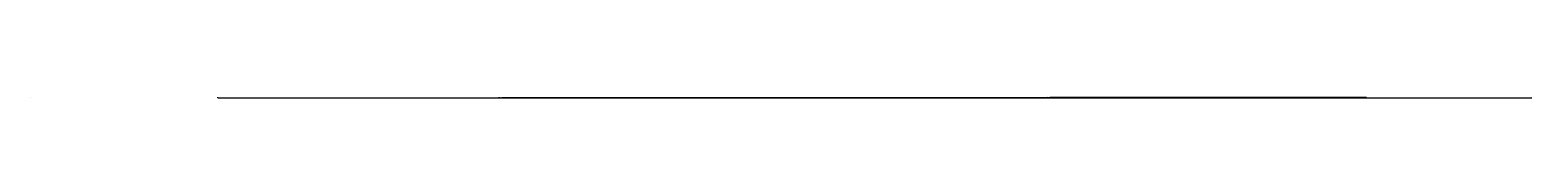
# Model space of a CAD drawing. Header units: metres. Extents: x -1 to 72750024, y 3999 to 4800.
# Drawn here: x 21150003 to 21550024, y 4499 to 4700 of the extents above; entities that cross this region are included whole.
import ezdxf

# ---------------------------------------------------------------- set-up
doc = ezdxf.new("R2010")
doc.units = ezdxf.units.M

msp = doc.modelspace()

# ---------------------------------------------------------------- linework, layer by layer
at = {"color": 7}
for p, q in [((21150003.013, 4700), (21150024.105, 4700)), ((21150003.013, 4700), (21150003.013, 4681.921)), ((21150024.105, 4681.921), (21150003.013, 4681.921)), ((21150006.026, 4693.974), (21150021.092, 4693.974)), ((21150024.105, 4700), (21150024.105, 4681.921)), ((21200000, 4700), (21199998.795, 4700)), ((21200000, 4660), (21199998.795, 4660)), ((21200000, 4620), (21199998.795, 4620)), ((21200000, 4580), (21199998.795, 4580)), ((21200000, 4540), (21199998.795, 4540)), ((21200000, 4500), (21199998.795, 4500)), ((21200000, 4692), (21199999.247, 4692)), ((21200000, 4684), (21199999.247, 4684)), ((21200000, 4676), (21199999.247, 4676)), ((21200000, 4668), (21199999.247, 4668)), ((21200000, 4652), (21199999.247, 4652)), ((21200000, 4644), (21199999.247, 4644)), ((21200000, 4636), (21199999.247, 4636)), ((21200000, 4628), (21199999.247, 4628)), ((21200000, 4612), (21199999.247, 4612)), ((21200000, 4604), (21199999.247, 4604)), ((21200000, 4596), (21199999.247, 4596)), ((21200000, 4588), (21199999.247, 4588)), ((21200000, 4572), (21199999.247, 4572)), ((21200000, 4564), (21199999.247, 4564)), ((21200000, 4556), (21199999.247, 4556)), ((21200000, 4548), (21199999.247, 4548)), ((21200000, 4532), (21199999.247, 4532)), ((21200000, 4524), (21199999.247, 4524)), ((21200000, 4516), (21199999.247, 4516)), ((21200000, 4508), (21199999.247, 4508)), ((21200000, 4500), (21200000, 4700)), ((21200000, 4500), (21550000, 4500)), ((21200000, 4500), (21200000, 4498.795)), ((21210000.001, 4500), (21210000.001, 4499.247)), ((21220000.002, 4500), (21220000.002, 4499.247)), ((21230000.003, 4500), (21230000.003, 4499.247)), ((21240000.003, 4500), (21240000.003, 4499.247)), ((21250000.001, 4500), (21250000.001, 4498.795)), ((21259999.998, 4500), (21259999.998, 4499.247)), ((21269999.996, 4500), (21269999.996, 4499.247)), ((21279999.993, 4500), (21279999.993, 4499.247)), ((21289999.991, 4500), (21289999.991, 4499.247)), ((21300000.002, 4500), (21300000.002, 4498.795)), ((21310000.006, 4500), (21310000.006, 4499.247)), ((21320000.01, 4500), (21320000.01, 4499.247)), ((21330000.015, 4500), (21330000.015, 4499.247)), ((21340000.019, 4500), (21340000.019, 4499.247)), ((21349999.996, 4500), (21349999.996, 4498.795)), ((21360000, 4500), (21360000, 4499.247)), ((21370000.005, 4500), (21370000.005, 4499.247)), ((21380000.009, 4500), (21380000.009, 4499.247)), ((21390000.013, 4500), (21390000.013, 4499.247)), ((21400000.004, 4500), (21400000.004, 4498.795)), ((21410000.008, 4500), (21410000.008, 4499.247)), ((21420000.012, 4500), (21420000.012, 4499.247)), ((21430000.003, 4500), (21430000.003, 4499.247)), ((21439999.994, 4500), (21439999.994, 4499.247)), ((21450000.012, 4500), (21450000.012, 4498.795)), ((21460000.002, 4500), (21460000.002, 4499.247)), ((21469999.993, 4500), (21469999.993, 4499.247)), ((21479999.984, 4500), (21479999.984, 4499.247)), ((21489999.975, 4500), (21489999.975, 4499.247)), ((21499999.992, 4500), (21499999.992, 4498.795)), ((21509999.983, 4500), (21509999.983, 4499.247)), ((21519999.974, 4500), (21519999.974, 4499.247)), ((21529999.964, 4500), (21529999.964, 4499.247)), ((21539999.955, 4500), (21539999.955, 4499.247)), ((21550000, 4500), (21550000, 4498.795)), ((21550003.013, 4700), (21550024.105, 4700)), ((21550003.013, 4700), (21550003.013, 4681.921)), ((21550024.105, 4681.921), (21550003.013, 4681.921)), ((21550006.026, 4693.974), (21550021.092, 4693.974)), ((21550024.105, 4700), (21550024.105, 4681.921))]:
    msp.add_line(p, q, dxfattribs=at)
at = {"color": 4}
for p, q in [((21150006.026, 4689.454), (21150021.092, 4689.454)), ((21229201.131, 4514.425), (21229509.1, 4513.094)), ((21229509.1, 4513.094), (21230951.689, 4514.346)), ((21230951.689, 4514.346), (21232692.199, 4516.226)), ((21232692.199, 4516.226), (21232824.18, 4516.323)), ((21232824.18, 4516.323), (21233494.02, 4516.877)), ((21233494.02, 4516.877), (21234582.238, 4518.695)), ((21234582.238, 4518.695), (21234756.441, 4518.535)), ((21234756.441, 4518.535), (21234826.141, 4518.616)), ((21234826.141, 4518.616), (21234997.488, 4519.532)), ((21234997.488, 4519.532), (21235604.078, 4519.521)), ((21235604.078, 4519.521), (21236065.82, 4519.201)), ((21236065.82, 4519.201), (21237440.289, 4522.155)), ((21237440.289, 4522.155), (21237464.82, 4521.112)), ((21237464.82, 4521.112), (21237466.059, 4521.609)), ((21237466.059, 4521.609), (21237862.379, 4522.13)), ((21237862.379, 4522.13), (21238095.762, 4522.083)), ((21238095.762, 4522.083), (21238341.199, 4522.488)), ((21238341.199, 4522.488), (21238371.891, 4522.587)), ((21238371.891, 4522.587), (21238587.5, 4522.82)), ((21238587.5, 4522.82), (21238855.73, 4523.391)), ((21238855.73, 4523.391), (21239117.539, 4523.477)), ((21239117.539, 4523.477), (21239144.41, 4523.723)), ((21239144.41, 4523.723), (21239614.148, 4523.805)), ((21239614.148, 4523.805), (21239912.66, 4523.768)), ((21239912.66, 4523.768), (21240109.91, 4524.419)), ((21240109.91, 4524.419), (21240242.121, 4524.379)), ((21240242.121, 4524.379), (21240279.301, 4524.585)), ((21240279.301, 4524.585), (21240309.891, 4524.444)), ((21240309.891, 4524.444), (21240316.461, 4524.482)), ((21240316.461, 4524.482), (21240405.199, 4524.213)), ((21240405.199, 4524.213), (21240483.77, 4524.53)), ((21240483.77, 4524.53), (21240587.59, 4526.665)), ((21240587.59, 4526.665), (21240829.469, 4524.956)), ((21240829.469, 4524.956), (21241718.281, 4525.921)), ((21241718.281, 4525.921), (21241924.941, 4526.132)), ((21241924.941, 4526.132), (21241932.469, 4526.479)), ((21241932.469, 4526.479), (21243415.98, 4527.36)), ((21243415.98, 4527.36), (21243567.93, 4527.758)), ((21243567.93, 4527.758), (21243612.57, 4527.875)), ((21243612.57, 4527.875), (21243658.801, 4527.806)), ((21243658.801, 4527.806), (21243771.59, 4527.881)), ((21243771.59, 4527.881), (21243814.539, 4528.054)), ((21243814.539, 4528.054), (21243859.469, 4527.869)), ((21243859.469, 4527.869), (21243891.379, 4527.945)), ((21243891.379, 4527.945), (21243926.262, 4528.213)), ((21243926.262, 4528.213), (21243998.141, 4528.009)), ((21243998.141, 4528.009), (21244140.398, 4528.468)), ((21244140.398, 4528.468), (21244296.98, 4528.6)), ((21244296.98, 4528.6), (21244597.629, 4528.236)), ((21244597.629, 4528.236), (21245303.961, 4529.771)), ((21245303.961, 4529.771), (21247096.359, 4531.967)), ((21247096.359, 4531.967), (21247110.52, 4531.468)), ((21247110.52, 4531.468), (21247745.02, 4530.096)), ((21247745.02, 4530.096), (21248449.52, 4533.003)), ((21248449.52, 4533.003), (21250543.09, 4535.333)), ((21250543.09, 4535.333), (21250691.641, 4534.577)), ((21250691.641, 4534.577), (21250825.539, 4534.608)), ((21250825.539, 4534.608), (21251187.289, 4535.243)), ((21251187.289, 4535.243), (21251576.789, 4535.615)), ((21251576.789, 4535.615), (21251672.75, 4535.65)), ((21251672.75, 4535.65), (21252000.809, 4535.983)), ((21252000.809, 4535.983), (21252012.82, 4536.239)), ((21252012.82, 4536.239), (21252411.371, 4536.339)), ((21252411.371, 4536.339), (21252556.621, 4536.674)), ((21252556.621, 4536.674), (21252670.82, 4537.376)), ((21252670.82, 4537.376), (21252733.391, 4537.005)), ((21252733.391, 4537.005), (21252839.078, 4536.897)), ((21252839.078, 4536.897), (21253212.75, 4537.115)), ((21253212.75, 4537.115), (21253702.551, 4537.797)), ((21253702.551, 4537.797), (21253707.891, 4537.789)), ((21253707.891, 4537.789), (21254303.121, 4536.845)), ((21254303.121, 4536.845), (21254311.738, 4538.467)), ((21254311.738, 4538.467), (21254476.672, 4538.532)), ((21254476.672, 4538.532), (21254491.699, 4538.503)), ((21254491.699, 4538.503), (21254553.75, 4538.595)), ((21254553.75, 4538.595), (21254596.672, 4538.167)), ((21254596.672, 4538.167), (21254641.211, 4538.61)), ((21254641.211, 4538.61), (21254726.891, 4538.482)), ((21254726.891, 4538.482), (21254738.34, 4537.946)), ((21254738.34, 4537.946), (21254803.691, 4538.508)), ((21254803.691, 4538.508), (21254885.73, 4538.826)), ((21254885.73, 4538.826), (21255400.391, 4539.215)), ((21255400.391, 4539.215), (21256301.379, 4540.108)), ((21256301.379, 4540.108), (21256369.789, 4540.408)), ((21256369.789, 4540.408), (21256671.449, 4540.569)), ((21256671.449, 4540.569), (21256851.879, 4540.299)), ((21256851.879, 4540.299), (21257111.461, 4540.574)), ((21257111.461, 4540.574), (21257501.68, 4541.617)), ((21257501.68, 4541.617), (21257766.461, 4541.269)), ((21257766.461, 4541.269), (21257807.172, 4541.26)), ((21257807.172, 4541.26), (21258283.461, 4543.542)), ((21258283.461, 4543.542), (21258299.789, 4540.027)), ((21258299.789, 4540.027), (21258369.539, 4542.047)), ((21258369.539, 4542.047), (21258936.48, 4541.898)), ((21258936.48, 4541.898), (21259188.16, 4541.137)), ((21259188.16, 4541.137), (21259339.84, 4543.853)), ((21259339.84, 4543.853), (21259453.012, 4544.173)), ((21259453.012, 4544.173), (21259630.309, 4542.518)), ((21259630.309, 4542.518), (21259662.801, 4543.162)), ((21259662.801, 4543.162), (21259734.398, 4542.652)), ((21259734.398, 4542.652), (21260217.988, 4543.804)), ((21260217.988, 4543.804), (21260228.359, 4540.734)), ((21260228.359, 4540.734), (21260432.43, 4543.402)), ((21260432.43, 4543.402), (21260462.59, 4543.702)), ((21260462.59, 4543.702), (21260537.379, 4543.797)), ((21260537.379, 4543.797), (21260670.84, 4543.775)), ((21260670.84, 4543.775), (21261037.121, 4544.89)), ((21261037.121, 4544.89), (21261283.621, 4543.945)), ((21261283.621, 4543.945), (21264188.711, 4546.885)), ((21264188.711, 4546.885), (21264609.961, 4547.161)), ((21264609.961, 4547.161), (21264743.449, 4547.132)), ((21264743.449, 4547.132), (21265054.891, 4545.357)), ((21265054.891, 4545.357), (21265417.559, 4547.971)), ((21265417.559, 4547.971), (21265672.461, 4548.639)), ((21265672.461, 4548.639), (21266167.883, 4549.199)), ((21266167.883, 4549.199), (21266197.109, 4548.461)), ((21266197.109, 4548.461), (21266483.18, 4548.849)), ((21266483.18, 4548.849), (21266506.477, 4549.058)), ((21266506.477, 4549.058), (21267156.492, 4547.325)), ((21267156.492, 4547.325), (21267743.359, 4549.343)), ((21267743.359, 4549.343), (21267809.656, 4550.362)), ((21267809.656, 4550.362), (21268066.508, 4551.277)), ((21268066.508, 4551.277), (21268242.648, 4550.514)), ((21268242.648, 4550.514), (21268323.18, 4550.28)), ((21268323.18, 4550.28), (21269593.5, 4551.342)), ((21269593.5, 4551.342), (21269631.789, 4551.593)), ((21269631.789, 4551.593), (21269879.023, 4551.572)), ((21269879.023, 4551.572), (21270290.883, 4552.885)), ((21270290.883, 4552.885), (21271909.727, 4553.89)), ((21271909.727, 4553.89), (21271980.383, 4553.41)), ((21271980.383, 4553.41), (21273010.906, 4554.176)), ((21273010.906, 4554.176), (21273623.82, 4554.469)), ((21273623.82, 4554.469), (21274728.609, 4555.546)), ((21274728.609, 4555.546), (21274748.727, 4556.031)), ((21274748.727, 4556.031), (21275071.656, 4555.777)), ((21275071.656, 4555.777), (21275171.188, 4555.779)), ((21275171.188, 4555.779), (21275302.594, 4553.396)), ((21275302.594, 4553.396), (21275655.07, 4555.969)), ((21275655.07, 4555.969), (21276399.188, 4555.346)), ((21276399.188, 4555.346), (21276581.773, 4556.971)), ((21276581.773, 4556.971), (21276711.109, 4556.928)), ((21276711.109, 4556.928), (21276836.727, 4557.491)), ((21276836.727, 4557.491), (21277489.477, 4557.885)), ((21277489.477, 4557.885), (21277535, 4555.76)), ((21277535, 4555.76), (21278284.961, 4558.831)), ((21278284.961, 4558.831), (21278386.133, 4558.36)), ((21278386.133, 4558.36), (21278475.633, 4559.625)), ((21278475.633, 4559.625), (21278519.172, 4554.973)), ((21278519.172, 4554.973), (21278919.211, 4559.392)), ((21278919.211, 4559.392), (21279215.859, 4558.938)), ((21279215.859, 4558.938), (21279363.68, 4559.011)), ((21279363.68, 4559.011), (21279469.797, 4559.193)), ((21279469.797, 4559.193), (21279574.93, 4559.523)), ((21279574.93, 4559.523), (21279901.828, 4559.288)), ((21279901.828, 4559.288), (21280018.539, 4557.498)), ((21280018.539, 4557.498), (21280418.039, 4562.188)), ((21280418.039, 4562.188), (21280422.648, 4559.994)), ((21280422.648, 4559.994), (21281395.133, 4560.609)), ((21281395.133, 4560.609), (21281595.172, 4560.81)), ((21281595.172, 4560.81), (21282017.594, 4562.57)), ((21282017.594, 4562.57), (21282301.672, 4561.407)), ((21282301.672, 4561.407), (21282746.594, 4560.179)), ((21282746.594, 4560.179), (21282787.203, 4561.475)), ((21282787.203, 4561.475), (21283004.148, 4562.752)), ((21283004.148, 4562.752), (21283150.406, 4562.344)), ((21283150.406, 4562.344), (21283332.063, 4562.769)), ((21283332.063, 4562.769), (21283716.844, 4562.632)), ((21283716.844, 4562.632), (21283806.797, 4562.508)), ((21283806.797, 4562.508), (21284005.797, 4562.527)), ((21284005.797, 4562.527), (21284117.188, 4562.72)), ((21284117.188, 4562.72), (21284258.047, 4562.882)), ((21284258.047, 4562.882), (21284722.711, 4563.457)), ((21284722.711, 4563.457), (21284908.227, 4563.496)), ((21284908.227, 4563.496), (21285357.719, 4563.92)), ((21285357.719, 4563.92), (21285544.344, 4563.656)), ((21285544.344, 4563.656), (21285674.977, 4564.667)), ((21285674.977, 4564.667), (21285748.25, 4564.494)), ((21285748.25, 4564.494), (21286004.898, 4564.326)), ((21286004.898, 4564.326), (21286052.602, 4564.118)), ((21286052.602, 4564.118), (21286227.172, 4564.539)), ((21286227.172, 4564.539), (21286542.672, 4564.343)), ((21286542.672, 4564.343), (21286619.141, 4564.666)), ((21286619.141, 4564.666), (21286620.703, 4564.043)), ((21286620.703, 4564.043), (21287043.156, 4565.449)), ((21287043.156, 4565.449), (21287171.477, 4564.847)), ((21287171.477, 4564.847), (21288140.344, 4566.086)), ((21288140.344, 4566.086), (21288273.047, 4565.899)), ((21288273.047, 4565.899), (21288555.344, 4565.766)), ((21288555.344, 4565.766), (21289248.82, 4567.842)), ((21289248.82, 4567.842), (21290313.578, 4566.899)), ((21290313.578, 4566.899), (21290493.727, 4567.204)), ((21290493.727, 4567.204), (21290781.203, 4569.686)), ((21290781.203, 4569.686), (21291104.852, 4569.185)), ((21291104.852, 4569.185), (21291367.438, 4568.847)), ((21291367.438, 4568.847), (21291426.852, 4568.316)), ((21291426.852, 4568.316), (21291737.563, 4569.109)), ((21291737.563, 4569.109), (21291751.508, 4568.604)), ((21291751.508, 4568.604), (21292183.773, 4569.07)), ((21292183.773, 4569.07), (21292256.594, 4569.007)), ((21292256.594, 4569.007), (21292537.648, 4569.103)), ((21292537.648, 4569.103), (21292774.797, 4569.865)), ((21292774.797, 4569.865), (21293043.578, 4568.898)), ((21293043.578, 4568.898), (21293106.547, 4569.485)), ((21293106.547, 4569.485), (21293164.492, 4569.549)), ((21293164.492, 4569.549), (21293242.938, 4569.604)), ((21293242.938, 4569.604), (21293276.844, 4568.734)), ((21293276.844, 4568.734), (21294238.602, 4570.66)), ((21294238.602, 4570.66), (21294396.383, 4571.342)), ((21294396.383, 4571.342), (21294783.547, 4570.838)), ((21294783.547, 4570.838), (21294891.227, 4570.617)), ((21294891.227, 4570.617), (21295172.25, 4571.064)), ((21295172.25, 4571.064), (21295335.273, 4571.322)), ((21295335.273, 4571.322), (21295337.883, 4570.941)), ((21295337.883, 4570.941), (21295694.211, 4572.094)), ((21295694.211, 4572.094), (21295931.383, 4571.157)), ((21295931.383, 4571.157), (21296093.227, 4572.13)), ((21296093.227, 4572.13), (21296545.867, 4572.33)), ((21296545.867, 4572.33), (21296847.617, 4571.949)), ((21296847.617, 4571.949), (21296954.977, 4572.03)), ((21296954.977, 4572.03), (21296968.023, 4572.202)), ((21296968.023, 4572.202), (21297220.602, 4572.715)), ((21297220.602, 4572.715), (21297333.047, 4572.692)), ((21297333.047, 4572.692), (21297352.078, 4573.621)), ((21297352.078, 4573.621), (21297513.344, 4572.744)), ((21297513.344, 4572.744), (21297602.906, 4572.878)), ((21297602.906, 4572.878), (21297679.461, 4572.866)), ((21297679.461, 4572.866), (21297882.617, 4574.387)), ((21297882.617, 4574.387), (21297925.68, 4574.568)), ((21297925.68, 4574.568), (21298105.711, 4573.085)), ((21298105.711, 4573.085), (21298277.219, 4573.614)), ((21298277.219, 4573.614), (21298417.227, 4573.135)), ((21298417.227, 4573.135), (21298491.406, 4574.065)), ((21298491.406, 4574.065), (21299088.82, 4574.12)), ((21299088.82, 4574.12), (21299345.25, 4574.069)), ((21299345.25, 4574.069), (21300882.602, 4575.551)), ((21300882.602, 4575.551), (21301778.203, 4576.012)), ((21301778.203, 4576.012), (21301883.203, 4576.309)), ((21301883.203, 4576.309), (21302265.5, 4575.797)), ((21302265.5, 4575.797), (21302335.398, 4576.169)), ((21302335.398, 4576.169), (21302460.797, 4577.762)), ((21302460.797, 4577.762), (21302490.203, 4575.735)), ((21302490.203, 4575.735), (21302762.703, 4577.07)), ((21302762.703, 4577.07), (21302856.102, 4576.274)), ((21302856.102, 4576.274), (21302964.398, 4578.462)), ((21302964.398, 4578.462), (21303174, 4577.062)), ((21303174, 4577.062), (21303225.898, 4576.347)), ((21303225.898, 4576.347), (21303313.297, 4577.242)), ((21303313.297, 4577.242), (21303523.602, 4577.002)), ((21303523.602, 4577.002), (21303535.297, 4577.637)), ((21303535.297, 4577.637), (21303845.5, 4577.107)), ((21303845.5, 4577.107), (21304454.5, 4578.308)), ((21304454.5, 4578.308), (21304937.203, 4577.703)), ((21304937.203, 4577.703), (21305313.102, 4578.068)), ((21305313.102, 4578.068), (21305342.102, 4578.969)), ((21305342.102, 4578.969), (21305620.102, 4578.586)), ((21305620.102, 4578.586), (21306034.898, 4579.247)), ((21306034.898, 4579.247), (21306240.398, 4578.716)), ((21306240.398, 4578.716), (21307378, 4579.966)), ((21307378, 4579.966), (21307539, 4580.143)), ((21307539, 4580.143), (21307609.398, 4579.863)), ((21307609.398, 4579.863), (21307676.602, 4579.519)), ((21307676.602, 4579.519), (21307844.898, 4580.41)), ((21307844.898, 4580.41), (21307978.297, 4580.421)), ((21307978.297, 4580.421), (21308093.602, 4580.146)), ((21308093.602, 4580.146), (21308174.398, 4580.324)), ((21308174.398, 4580.324), (21308355.5, 4580.176)), ((21308355.5, 4580.176), (21308429.398, 4580.391)), ((21308429.398, 4580.391), (21308462.297, 4580.511)), ((21308462.297, 4580.511), (21309051.398, 4580.8)), ((21309051.398, 4580.8), (21309296.297, 4581.33)), ((21309296.297, 4581.33), (21309335.703, 4580.119)), ((21309335.703, 4580.119), (21309521.297, 4581.327)), ((21309521.297, 4581.327), (21309564.5, 4579.22)), ((21309564.5, 4579.22), (21309605, 4581.822)), ((21309605, 4581.822), (21309762.602, 4581.379)), ((21309762.602, 4581.379), (21309833.898, 4581.786)), ((21309833.898, 4581.786), (21309861.203, 4582.071)), ((21309861.203, 4582.071), (21309923.102, 4582.215)), ((21309923.102, 4582.215), (21310081.5, 4580.525)), ((21310081.5, 4580.525), (21310125, 4581.432)), ((21310125, 4581.432), (21310225.297, 4581.562)), ((21310225.297, 4581.562), (21310892.102, 4583.041)), ((21310892.102, 4583.041), (21311175.203, 4582.949)), ((21311175.203, 4582.949), (21312069.297, 4582.928)), ((21312069.297, 4582.928), (21312157.5, 4583.938)), ((21312157.5, 4583.938), (21312947.703, 4583.186)), ((21312947.703, 4583.186), (21313090.703, 4584.78)), ((21313090.703, 4584.78), (21313781.102, 4584.015)), ((21313781.102, 4584.015), (21313782.398, 4584.828)), ((21313782.398, 4584.828), (21314024.398, 4584.362)), ((21314024.398, 4584.362), (21314254, 4584.135)), ((21314254, 4584.135), (21315134.398, 4585.005)), ((21315134.398, 4585.005), (21315254.797, 4585.879)), ((21315254.797, 4585.879), (21315662.102, 4585.392)), ((21315662.102, 4585.392), (21316185.297, 4584.539)), ((21316185.297, 4584.539), (21316388, 4586.016)), ((21316388, 4586.016), (21316597, 4584.042)), ((21316597, 4584.042), (21316882.898, 4584.519)), ((21316882.898, 4584.519), (21317011.102, 4586.696)), ((21317011.102, 4586.696), (21317400.703, 4586.752)), ((21317400.703, 4586.752), (21317574.203, 4583.935)), ((21317574.203, 4583.935), (21318227.398, 4587.767)), ((21318227.398, 4587.767), (21318369.297, 4587.687)), ((21318369.297, 4587.687), (21318763.398, 4585.797)), ((21318763.398, 4585.797), (21319293.398, 4588.254)), ((21319293.398, 4588.254), (21319716.102, 4588.207)), ((21319716.102, 4588.207), (21320296.898, 4588.229)), ((21320296.898, 4588.229), (21320338.5, 4589.104)), ((21320338.5, 4589.104), (21320382.602, 4588.524)), ((21320382.602, 4588.524), (21320679.602, 4588.439)), ((21320679.602, 4588.439), (21320779.398, 4588.431)), ((21320779.398, 4588.431), (21320845.398, 4588.701)), ((21320845.398, 4588.701), (21321025, 4588.669)), ((21321025, 4588.669), (21321031.797, 4588.429)), ((21321031.797, 4588.429), (21321198.398, 4588.665)), ((21321198.398, 4588.665), (21321750.5, 4589.025)), ((21321750.5, 4589.025), (21321882.398, 4589.354)), ((21321882.398, 4589.354), (21322162.398, 4589.608)), ((21322162.398, 4589.608), (21322267, 4589.707)), ((21322267, 4589.707), (21322368.203, 4587.488)), ((21322368.203, 4587.488), (21322374.797, 4589.611)), ((21322374.797, 4589.611), (21322395.703, 4590.098)), ((21322395.703, 4590.098), (21322613.102, 4589.702)), ((21322613.102, 4589.702), (21322665.398, 4589.557)), ((21322665.398, 4589.557), (21323241.898, 4590.921)), ((21323241.898, 4590.921), (21323263.5, 4590.332)), ((21323263.5, 4590.332), (21323293.602, 4589.924)), ((21323293.602, 4589.924), (21323386.5, 4590.406)), ((21323386.5, 4590.406), (21323493.102, 4589.495)), ((21323493.102, 4589.495), (21323557.102, 4591.083)), ((21323557.102, 4591.083), (21323732, 4590.333)), ((21323732, 4590.333), (21324342.602, 4591.36)), ((21324342.602, 4591.36), (21324468.5, 4591.214)), ((21324468.5, 4591.214), (21324713.602, 4591.097)), ((21324713.602, 4591.097), (21324770.203, 4591.911)), ((21324770.203, 4591.911), (21324859.898, 4591.271)), ((21324859.898, 4591.271), (21325173.797, 4590.325)), ((21325173.797, 4590.325), (21325645, 4592.122)), ((21325645, 4592.122), (21325863.703, 4593.041)), ((21325863.703, 4593.041), (21325968.898, 4590.424)), ((21325968.898, 4590.424), (21326426.898, 4592.342)), ((21326426.898, 4592.342), (21326736, 4593.042)), ((21326736, 4593.042), (21327327.898, 4592.083)), ((21327327.898, 4592.083), (21327427.5, 4593.484)), ((21327427.5, 4593.484), (21328148.102, 4593.14)), ((21328148.102, 4593.14), (21328324, 4594.46)), ((21328324, 4594.46), (21328488, 4593.827)), ((21328488, 4593.827), (21328688.5, 4592.24)), ((21328688.5, 4592.24), (21329468.297, 4595.256)), ((21329468.297, 4595.256), (21329808.398, 4593.676)), ((21329808.398, 4593.676), (21330263, 4595.023)), ((21330263, 4595.023), (21330355.898, 4595.164)), ((21330355.898, 4595.164), (21330643.797, 4594.727)), ((21330643.797, 4594.727), (21330810.898, 4594.963)), ((21330810.898, 4594.963), (21331510, 4595.666)), ((21331510, 4595.666), (21331711.297, 4596.994)), ((21331711.297, 4596.994), (21331765.703, 4597.305)), ((21331765.703, 4597.305), (21332558.094, 4596.58)), ((21332558.094, 4596.58), (21333054.797, 4595.098)), ((21333054.797, 4595.098), (21333572, 4598.058)), ((21333572, 4598.058), (21333773.094, 4596.26)), ((21333773.094, 4596.26), (21334361.297, 4596.811)), ((21334361.297, 4596.811), (21334761.5, 4595.077)), ((21334761.5, 4595.077), (21334769.906, 4598.835)), ((21334769.906, 4598.835), (21336333.094, 4598.536)), ((21336333.094, 4598.536), (21338202.5, 4598.774)), ((21338202.5, 4598.774), (21338627.094, 4598.036)), ((21338627.094, 4598.036), (21338636.406, 4601.695)), ((21338636.406, 4601.695), (21338908.703, 4597.499)), ((21338908.703, 4597.499), (21339112.5, 4596.356)), ((21339112.5, 4596.356), (21339532.906, 4602.266)), ((21339532.906, 4602.266), (21341293.406, 4602.34)), ((21341293.406, 4602.34), (21341514.094, 4602.973)), ((21341514.094, 4602.973), (21344814.906, 4601.532)), ((21344814.906, 4601.532), (21346707, 4604.922)), ((21346707, 4604.922), (21347438.594, 4607.165)), ((21347438.594, 4607.165), (21348234, 4607.245)), ((21348234, 4607.245), (21348634.094, 4607.836)), ((21348634.094, 4607.836), (21349427.797, 4606.651)), ((21349427.797, 4606.651), (21349552.406, 4606.031)), ((21349552.406, 4606.031), (21349959.094, 4605.273)), ((21349959.094, 4605.273), (21351157.406, 4608.236)), ((21351157.406, 4608.236), (21351163.906, 4606.949)), ((21351163.906, 4606.949), (21352072.594, 4605.236)), ((21352072.594, 4605.236), (21355900.094, 4606.852)), ((21355900.094, 4606.852), (21356881.906, 4611.613)), ((21356881.906, 4611.613), (21356962.703, 4612.05)), ((21356962.703, 4612.05), (21357748.406, 4612.971)), ((21357748.406, 4612.971), (21358559, 4613.307)), ((21358559, 4613.307), (21358955.594, 4610.23)), ((21358955.594, 4610.23), (21360163.406, 4612.415)), ((21360163.406, 4612.415), (21360548, 4612.675)), ((21360548, 4612.675), (21360931.906, 4612.995)), ((21360931.906, 4612.995), (21361667, 4613.655)), ((21361667, 4613.655), (21362015.5, 4612.971)), ((21362015.5, 4612.971), (21362396.906, 4611.436)), ((21362396.906, 4611.436), (21363799.5, 4615.034)), ((21363799.5, 4615.034), (21364004.797, 4614.725)), ((21364004.797, 4614.725), (21365444.5, 4616.171)), ((21365444.5, 4616.171), (21366609.406, 4616.657)), ((21366609.406, 4616.657), (21366776.797, 4613.694)), ((21366776.797, 4613.694), (21366987.406, 4617.892)), ((21366987.406, 4617.892), (21367232.094, 4615.132)), ((21367232.094, 4615.132), (21367769.297, 4618.163)), ((21367769.297, 4618.163), (21367907.203, 4611.615)), ((21367907.203, 4611.615), (21368895.906, 4617.293)), ((21368895.906, 4617.293), (21369079.203, 4616.057)), ((21369079.203, 4616.057), (21369184.797, 4615.555)), ((21369184.797, 4615.555), (21369808.594, 4618.652)), ((21369808.594, 4618.652), (21370049.406, 4617.835)), ((21370049.406, 4617.835), (21370950.203, 4617.791)), ((21370950.203, 4617.791), (21371186.297, 4618.196)), ((21371186.297, 4618.196), (21371657, 4617.992)), ((21371657, 4617.992), (21371682.703, 4617.415)), ((21371682.703, 4617.415), (21374843, 4621.28)), ((21374843, 4621.28), (21375122.406, 4622.296)), ((21375122.406, 4622.296), (21376185.094, 4621.928)), ((21376185.094, 4621.928), (21377766.703, 4622.343)), ((21377766.703, 4622.343), (21378696.594, 4621.301)), ((21378696.594, 4621.301), (21379033.594, 4623.661)), ((21379033.594, 4623.661), (21379880.797, 4623.489)), ((21379880.797, 4623.489), (21380067.5, 4622.978)), ((21380067.5, 4622.978), (21380453, 4623.669)), ((21380453, 4623.669), (21380890, 4621.336)), ((21380890, 4621.336), (21382002.797, 4623.501)), ((21382002.797, 4623.501), (21382123.406, 4624.002)), ((21382123.406, 4624.002), (21382404.094, 4624.197)), ((21382404.094, 4624.197), (21383252, 4626.481)), ((21383252, 4626.481), (21383870, 4626.331)), ((21383870, 4626.331), (21389601.5, 4628.998)), ((21389601.5, 4628.998), (21390600.406, 4630.255)), ((21390600.406, 4630.255), (21392688.203, 4625.067)), ((21392688.203, 4625.067), (21393267, 4630.555)), ((21393267, 4630.555), (21394861.594, 4631.392)), ((21394861.594, 4631.392), (21396251.297, 4632.571)), ((21396251.297, 4632.571), (21397602.594, 4629.356)), ((21397602.594, 4629.356), (21397839.797, 4633.785)), ((21397839.797, 4633.785), (21399442.906, 4633.509)), ((21399442.906, 4633.509), (21400047, 4634.098)), ((21400047, 4634.098), (21400729.297, 4634.851)), ((21400729.297, 4634.851), (21401784.594, 4634.151)), ((21401784.594, 4634.151), (21402685.203, 4635.526)), ((21402685.203, 4635.526), (21404203.406, 4636.843)), ((21404203.406, 4636.843), (21405057, 4636.917)), ((21405057, 4636.917), (21405498.5, 4635.79)), ((21405498.5, 4635.79), (21405883.797, 4636.978)), ((21405883.797, 4636.978), (21407037.297, 4633.858)), ((21407037.297, 4633.858), (21407159.203, 4636.838)), ((21407159.203, 4636.838), (21408372.703, 4637.533)), ((21408372.703, 4637.533), (21408651.203, 4635.654)), ((21408651.203, 4635.654), (21408662.906, 4638.699)), ((21408662.906, 4638.699), (21408752.5, 4638.035)), ((21408752.5, 4638.035), (21409733.906, 4639.451)), ((21409733.906, 4639.451), (21410809.797, 4638.516)), ((21410809.797, 4638.516), (21411264.297, 4638.392)), ((21411264.297, 4638.392), (21412050.594, 4639.579)), ((21412050.594, 4639.579), (21412284.406, 4640.433)), ((21412284.406, 4640.433), (21413292.297, 4638.482)), ((21413292.297, 4638.482), (21413435.906, 4639.774)), ((21413435.906, 4639.774), (21414404.594, 4641.628)), ((21414404.594, 4641.628), (21414897, 4640.462)), ((21414897, 4640.462), (21415538.5, 4641.939)), ((21415538.5, 4641.939), (21416234.906, 4640.71)), ((21416234.906, 4640.71), (21418327.703, 4643.298)), ((21418327.703, 4643.298), (21418380.703, 4643.477)), ((21418380.703, 4643.477), (21420973.797, 4644.597)), ((21420973.797, 4644.597), (21421552.203, 4643.162)), ((21421552.203, 4643.162), (21421701.406, 4645.077)), ((21421701.406, 4645.077), (21423319.594, 4645.651)), ((21423319.594, 4645.651), (21423410.203, 4645.274)), ((21423410.203, 4645.274), (21423749.406, 4645.919)), ((21423749.406, 4645.919), (21425018.594, 4646.704)), ((21425018.594, 4646.704), (21425678, 4646.902)), ((21425678, 4646.902), (21426510.297, 4647.121)), ((21426510.297, 4647.121), (21427014.297, 4645.038)), ((21427014.297, 4645.038), (21427978.703, 4646.216)), ((21427978.703, 4646.216), (21428139.094, 4648.279)), ((21428139.094, 4648.279), (21428570.797, 4647.977)), ((21428570.797, 4647.977), (21428741.594, 4646.953)), ((21428741.594, 4646.953), (21428909, 4648.283)), ((21428909, 4648.283), (21430016, 4648.56)), ((21430016, 4648.56), (21430551.594, 4648.733)), ((21430551.594, 4648.733), (21430557.594, 4648.88)), ((21430557.594, 4648.88), (21431207.406, 4649.316)), ((21431207.406, 4649.316), (21431450.703, 4649.219)), ((21431450.703, 4649.219), (21432041.406, 4650.222)), ((21432041.406, 4650.222), (21432174.703, 4648.547)), ((21432174.703, 4648.547), (21432229.5, 4650.078)), ((21432229.5, 4650.078), (21432996.797, 4649.512)), ((21432996.797, 4649.512), (21434373.203, 4651.421)), ((21434373.203, 4651.421), (21436238.5, 4649.65)), ((21436238.5, 4649.65), (21437079.594, 4652.344)), ((21437079.594, 4652.344), (21437968.5, 4653.633)), ((21437968.5, 4653.633), (21441214, 4652.57)), ((21441214, 4652.57), (21441617.797, 4653.61)), ((21441617.797, 4653.61), (21442199.797, 4651.671)), ((21442199.797, 4651.671), (21443980.797, 4656.954)), ((21443980.797, 4656.954), (21452864.094, 4661.365)), ((21452864.094, 4661.365), (21452974.5, 4657.368)), ((21452974.5, 4657.368), (21461634.594, 4661.378)), ((21461634.594, 4661.378), (21463379.688, 4666.279)), ((21463379.688, 4666.279), (21466766.313, 4665.707)), ((21466766.313, 4665.707), (21467965.188, 4664.718)), ((21467965.188, 4664.718), (21468045, 4665.886)), ((21468045, 4665.886), (21468076.688, 4666.22)), ((21468076.688, 4666.22), (21469228.813, 4666.496)), ((21469228.813, 4666.496), (21469709.813, 4666.223)), ((21469709.813, 4666.223), (21474153.406, 4671.086)), ((21474153.406, 4671.086), (21474946.813, 4668.067)), ((21474946.813, 4668.067), (21485196.5, 4675.754)), ((21485196.5, 4675.754), (21486549.5, 4672.42)), ((21486549.5, 4672.42), (21495698.594, 4679.622)), ((21495698.594, 4679.622), (21496241.594, 4676.764)), ((21496241.594, 4676.764), (21502620.313, 4681.814)), ((21502620.313, 4681.814), (21503755.094, 4680.362)), ((21503755.094, 4680.362), (21505447, 4682.322)), ((21505447, 4682.322), (21505935.188, 4682.205)), ((21550006.026, 4689.454), (21550021.092, 4689.454))]:
    msp.add_line(p, q, dxfattribs=at)

doc.saveas('drawing.dxf')
